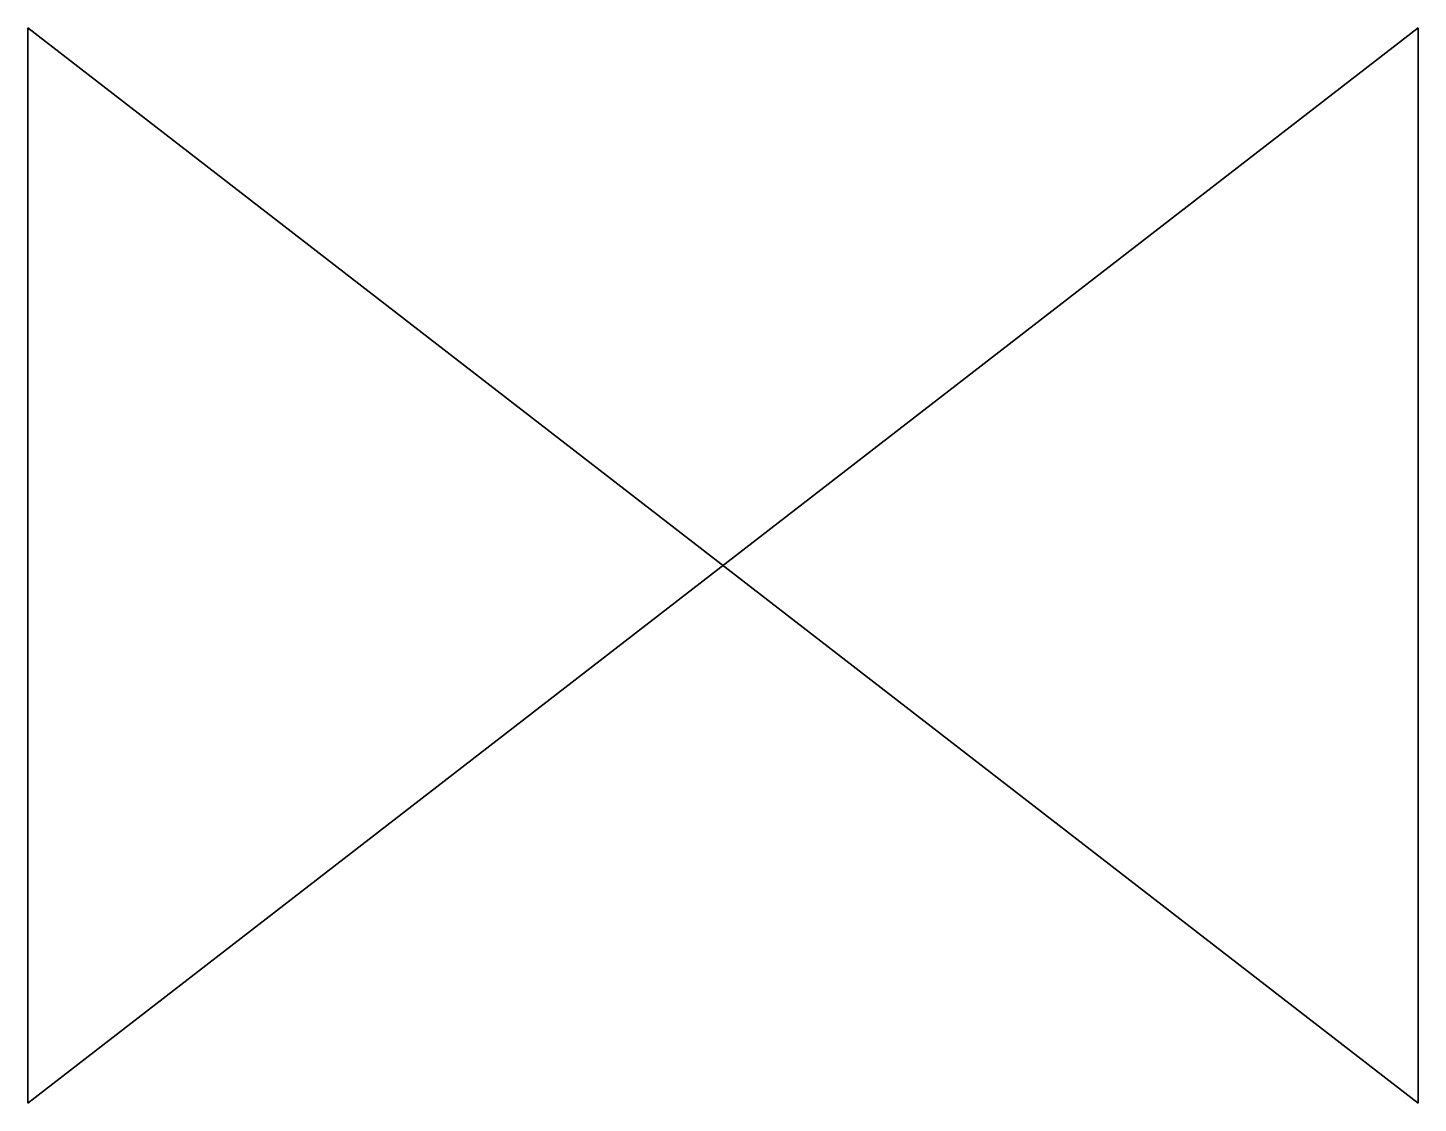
# Model space of a CAD drawing. Header units: feet. Extents: x 266057.94 to 266061.01, y 2156455.62 to 2156457.99.
import ezdxf

# ---------------------------------------------------------------- set-up
doc = ezdxf.new("R2010")
doc.units = ezdxf.units.FT
doc.header["$MEASUREMENT"] = 0
doc.layers.get('0').update_dxf_attribs({"lineweight": 35})

msp = doc.modelspace()

# ---------------------------------------------------------------- linework, layer by layer
for p, q in [((266061.0079, 2156457.991), (266057.9359, 2156455.6164)), ((266057.9359, 2156457.991), (266061.0079, 2156455.6164)), ((266057.9359, 2156455.6164), (266057.9359, 2156457.991)), ((266061.0079, 2156455.6164), (266061.0079, 2156457.991))]:
    msp.add_line(p, q)

doc.saveas('drawing.dxf')
